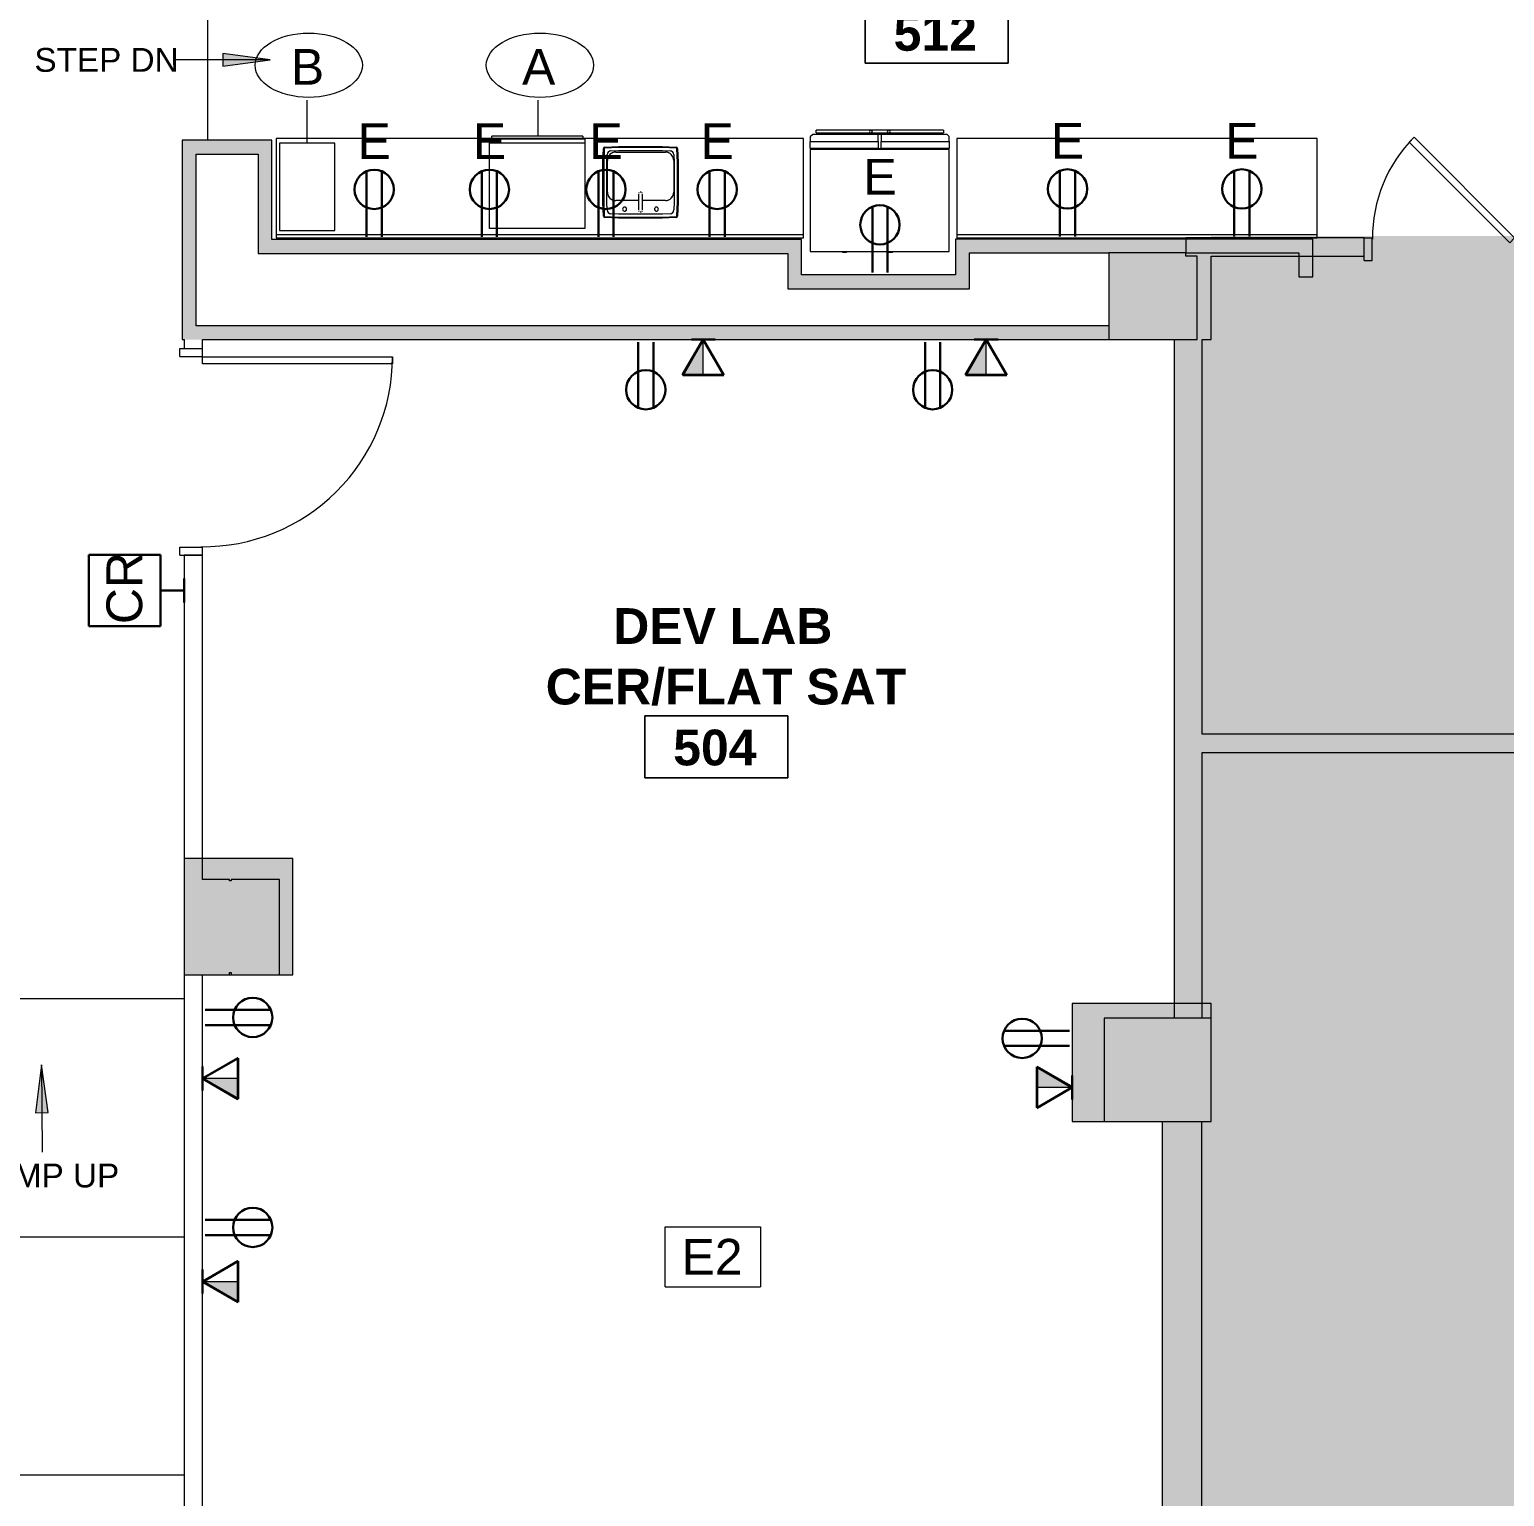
# Model space of a CAD drawing. Header units: inches. Extents: x 385 to 2249, y -1781 to -36.
# Drawn here: x 927.5 to 1299, y -1228.3 to -858.9 of the extents above; entities that cross this region are included whole.
import ezdxf

# ---------------------------------------------------------------- set-up
doc = ezdxf.new("R2010")
doc.units = ezdxf.units.IN
doc.header["$MEASUREMENT"] = 0
for name, color, linetype, lineweight in [('A-ANNO-KEYN', 231, 'Continuous', 9), ('A-ANNO-NOTE', 131, 'Continuous', 30), ('A-AREA-IDEN', 2, 'Continuous', 9), ('A-COLS', 52, 'Continuous', 13), ('A-DETL', 90, 'Continuous', 9), ('A-DETL-GENF', 92, 'Continuous', 9), ('A-DOOR', 31, 'Continuous', 13), ('A-DOOR-FRAM', 31, 'Continuous', 20), ('A-WALL', 113, 'Continuous', 13), ('A-WALL-PATT', 111, 'Continuous', 13), ('G-ANNO-TEXT', 231, 'Continuous', 9), ('I-WALL', 2, 'Continuous', 13), ('P-SANR-FIXT', 6, 'Continuous', 13), ('Q-CASE', 31, 'Continuous', 13), ('Q-SPCQ', 91, 'Continuous', 13), ('Q-SPCQ-IDEN', 132, 'Continuous', 9)]:
    doc.layers.add(name, color=color, linetype=linetype, lineweight=lineweight)
doc.styles.add('Arial', font='arial.ttf', dxfattribs={"height": 9})
doc.styles.add('Swis721 Lt BT', font='swissl.ttf', dxfattribs={"height": 9})
doc.styles.add('Swis721 Lt BT_1', font='swissl.ttf', dxfattribs={"height": 6})
doc.styles.add('Swis721 Lt BT_B', font='', dxfattribs={"height": 9})
doc.styles.get('Swis721 Lt BT_B').set_extended_font_data('Swis721 Lt BT', bold=True)

# ---------------------------------------------------------------- blocks, each defined once
blk = doc.blocks.new('Single Flush - OTJ_SOLIDFLUSH_ALUM-5071232-Level 5 POWER _ SIGNAL')
at = {"layer": 'A-DOOR', "color": 8, "lineweight": 20}
for p, q in [((-7.42, 27.64), (-8.65, 26.4)), ((-8.65, 26.4), (16.67, 1.08)), ((17.91, 2.31), (-7.42, 27.64)), ((16.67, 1.08), (17.91, 2.31))]:
    blk.add_line(p, q, dxfattribs=at)
at = {"layer": 'A-DOOR', "lineweight": 9}
blk.add_arc((17.91, 2.31), 35.81, 135, 180.5, dxfattribs=at)
at = {"layer": 'A-DOOR-FRAM', "color": 8}
for p, q in [((-20, -3.44), (-20, 2.31)), ((-20, 2.31), (-18, 2.31)), ((-18, -3.44), (-18, 2.31)), ((18, -3.44), (18, 2.31)), ((18, 2.31), (20, 2.31)), ((20, -3.44), (20, 2.31)), ((-20, -3.44), (-18, -3.44)), ((18, -3.44), (20, -3.44))]:
    blk.add_line(p, q, dxfattribs=at)
blk = doc.blocks.new('C-Counter Top - ADJ HEIGHT-5108638-Level 5 POWER _ SIGNAL')
at = {"layer": 'Q-CASE', "lineweight": 9}
for p, q in [((85.55, 25), (-47.26, 25)), ((-47.26, 25), (-47.26, 0.75)), ((85.55, 0.75), (85.55, 25)), ((85.55, 0.75), (-47.26, 0.75)), ((-47.26, 0.75), (-47.26, 0)), ((-47.26, 0), (85.55, 0)), ((85.55, 0), (85.55, 0.75))]:
    blk.add_line(p, q, dxfattribs=at)
blk = doc.blocks.new('C-Counter Top - ADJ HEIGHT-5108700-Level 5 POWER _ SIGNAL')
at = {"layer": 'Q-CASE', "lineweight": 9}
for p, q in [((43.46, 25), (-47.26, 25)), ((-47.26, 25), (-47.26, 0.75)), ((43.46, 0.75), (43.46, 25)), ((43.46, 0.75), (-47.26, 0.75)), ((-47.26, 0.75), (-47.26, 0)), ((-47.26, 0), (43.46, 0)), ((43.46, 0), (43.46, 0.75))]:
    blk.add_line(p, q, dxfattribs=at)
blk = doc.blocks.new('P-Sink-Rectangular - PSR1918-3060176-Level 5 POWER _ SIGNAL')
at = {"layer": 'P-SANR-FIXT', "lineweight": 9}
for p, q in [((-9.5, 4.97), (-9.34, 8.49)), ((-9.13, 8.48), (-9.28, 4.96)), ((-8.99, 8.84), (-5.52, 9)), ((-5.51, 8.78), (-8.98, 8.63)), ((-7.47, 7.92), (-5.51, 8)), ((-5.52, 9), (5.52, 9)), ((-5.52, 9), (-5.51, 8.78)), ((5.51, 8.78), (-5.51, 8.78)), ((-5.51, 8), (5.51, 8)), ((5.52, 9), (5.51, 8.78)), ((8.98, 8.63), (5.51, 8.78)), ((5.51, 8), (7.47, 7.92)), ((5.52, 9), (8.99, 8.84)), ((9.28, 4.96), (9.13, 8.48)), ((9.34, 8.49), (9.5, 4.97)), ((-9.5, 4.97), (-9.28, 4.96)), ((-9.5, -4.97), (-9.5, 4.97)), ((-9.28, 4.96), (-9.28, -4.96)), ((-8.5, 5.01), (-8.42, 6.97)), ((-8.5, -5.01), (-8.5, 5.01)), ((-6.25, 4.6), (-0.49, 4.6)), ((-6.25, 4.6), (-0.49, 4.6)), ((0.48, 4.6), (6.25, 4.6)), ((0.48, 4.6), (6.25, 4.6)), ((8.42, 6.97), (8.5, 5.01)), ((8.5, 5.01), (8.5, -5.01)), ((9.5, 4.97), (9.28, 4.96)), ((9.28, -4.96), (9.28, 4.96)), ((9.5, 4.97), (9.5, -4.97)), ((-8.35, -5.5), (-8.35, 2.5)), ((-8.35, -5.5), (-8.35, 2.5)), ((8.35, 2.5), (8.35, -5.5)), ((8.35, 2.5), (8.35, -5.5)), ((-9.5, -4.97), (-9.28, -4.96)), ((-9.34, -8.49), (-9.5, -4.97)), ((-9.28, -4.96), (-9.13, -8.48)), ((-8.42, -6.97), (-8.5, -5.01)), ((8.5, -5.01), (8.42, -6.97)), ((9.13, -8.48), (9.28, -4.96)), ((9.5, -4.97), (9.28, -4.96)), ((9.5, -4.97), (9.34, -8.49)), ((-5.52, -9), (-8.99, -8.84)), ((-8.98, -8.63), (-5.51, -8.78)), ((-5.51, -8), (-7.47, -7.92)), ((6.25, -7.6), (-6.25, -7.6)), ((6.25, -7.6), (-6.25, -7.6)), ((-5.52, -9), (-5.51, -8.78)), ((5.52, -9), (-5.52, -9)), ((5.51, -8), (-5.51, -8)), ((-5.51, -8.78), (5.51, -8.78)), ((7.47, -7.92), (5.51, -8)), ((5.51, -8.78), (8.98, -8.63)), ((5.52, -9), (5.51, -8.78)), ((8.99, -8.84), (5.52, -9))]:
    blk.add_line(p, q, dxfattribs=at)
at = {"layer": 'P-SANR-FIXT', "lineweight": 9, "flags": 128}
for points in [[(-0.5, 6.97), (-0.5, 6.97), (-0.5, 6.96), (-0.5, 6.95), (-0.5, 6.94), (-0.5, 6.93), (-0.5, 6.91), (-0.5, 6.89), (-0.5, 6.87), (-0.5, 6.84), (-0.5, 6.81), (-0.5, 6.78), (-0.5, 6.74), (-0.5, 6.7), (-0.5, 6.66), (-0.5, 6.62), (-0.5, 6.57), (-0.5, 6.52), (-0.5, 6.47), (-0.5, 6.42), (-0.5, 6.36), (-0.5, 6.3), (-0.5, 6.24), (-0.5, 6.18), (-0.5, 6.11), (-0.5, 6.05), (-0.5, 5.98), (-0.5, 5.91), (-0.5, 5.84), (-0.5, 5.77), (-0.5, 5.69), (-0.5, 5.62), (-0.5, 5.54), (-0.5, 5.46), (-0.5, 5.39), (-0.5, 5.31), (-0.5, 5.23), (-0.5, 5.15), (-0.5, 5.07), (-0.5, 4.99), (-0.5, 4.91), (-0.5, 4.83), (-0.5, 4.75), (-0.5, 4.67), (-0.5, 4.59), (-0.5, 4.51), (-0.5, 4.44), (-0.5, 4.36), (-0.5, 4.28), (-0.5, 4.21), (-0.5, 4.13), (-0.5, 4.06), (-0.5, 3.99), (-0.5, 3.92), (-0.5, 3.86), (-0.5, 3.79), (-0.5, 3.73), (-0.5, 3.66), (-0.5, 3.61), (-0.5, 3.55), (-0.5, 3.49), (-0.5, 3.44), (-0.5, 3.39), (-0.5, 3.34), (-0.5, 3.3), (-0.5, 3.25), (-0.5, 3.21), (-0.5, 3.18), (-0.5, 3.14), (-0.5, 3.11), (-0.5, 3.08), (-0.5, 3.06), (-0.5, 3.04), (-0.5, 3.02), (-0.5, 3), (-0.5, 2.99), (-0.5, 2.98), (-0.5, 2.97), (-0.5, 2.97), (-0.5, 2.97)], [(0.5, 2.97), (0.5, 2.97), (0.5, 2.97), (0.5, 2.98), (0.5, 2.99), (0.5, 3.01), (0.5, 3.02), (0.5, 3.05), (0.5, 3.07), (0.5, 3.1), (0.5, 3.13), (0.5, 3.16), (0.5, 3.19), (0.5, 3.23), (0.5, 3.27), (0.5, 3.32), (0.5, 3.36), (0.5, 3.41), (0.5, 3.46), (0.5, 3.52), (0.5, 3.57), (0.5, 3.63), (0.5, 3.69), (0.5, 3.76), (0.5, 3.82), (0.5, 3.89), (0.5, 3.95), (0.5, 4.02), (0.5, 4.1), (0.5, 4.17), (0.5, 4.24), (0.5, 4.32), (0.5, 4.39), (0.5, 4.47), (0.5, 4.55), (0.5, 4.63), (0.5, 4.71), (0.5, 4.79), (0.5, 4.87), (0.5, 4.95), (0.5, 5.03), (0.5, 5.11), (0.5, 5.19), (0.5, 5.26), (0.5, 5.34), (0.5, 5.42), (0.5, 5.5), (0.5, 5.58), (0.5, 5.65), (0.5, 5.73), (0.5, 5.8), (0.5, 5.87), (0.5, 5.94), (0.5, 6.01), (0.5, 6.08), (0.5, 6.14), (0.5, 6.21), (0.5, 6.27), (0.5, 6.33), (0.5, 6.39), (0.5, 6.44), (0.5, 6.49), (0.5, 6.55), (0.5, 6.59), (0.5, 6.64), (0.5, 6.68), (0.5, 6.72), (0.5, 6.76), (0.5, 6.79), (0.5, 6.82), (0.5, 6.85), (0.5, 6.88), (0.5, 6.9), (0.5, 6.92), (0.5, 6.93), (0.5, 6.95), (0.5, 6.96), (0.5, 6.96), (0.5, 6.97), (0.5, 6.97)]]:
    blk.add_lwpolyline(points, dxfattribs=at)
at = {"layer": 'P-SANR-FIXT', "lineweight": 9}
for centre, radius, start, end in [((-8.97, 8.47), 0.371, 92.5667, 177.4333), ((-8.97, 8.47), 0.156, 92.5667, 177.4333), ((-7.42, 6.92), 0.995, 92.5667, 177.4333), ((0, 6.97), 0.5, 90, 105), ((0, 6.97), 0.5, 75, 90), ((7.42, 6.92), 0.995, 2.5667, 87.4333), ((8.97, 8.47), 0.156, 2.5667, 87.4333), ((8.97, 8.47), 0.371, 2.5667, 87.4333), ((-6.25, 2.5), 2.1, 90, 180), ((-6.25, 2.5), 2.1, 90, 180), ((-6.25, 2.5), 2.1, 115.0288, 154.9712), ((-6.25, 2.5), 2.1, 90, 109.9712), ((-4, 6.75), 0.5, 360, 180), ((-4, 6.75), 0.5, 180, 360), ((-4, 6.75), 0.5, 180, 270), ((-4, 6.75), 0.5, 180, 270), ((-4, 6.75), 0.5, 135, 165), ((-4, 6.75), 0.5, 135, 165), ((-4, 6.75), 0.5, 195, 240), ((-4, 6.75), 0.5, 195, 240), ((-4, 6.75), 0.5, 60, 120), ((-4, 6.75), 0.5, 60, 120), ((-4, 6.75), 0.5, 75, 105), ((-4, 6.75), 0.5, 75, 105), ((-4, 6.75), 0.5, 255, 270), ((-4, 6.75), 0.5, 255, 270), ((-4, 6.75), 0.5, 0, 45), ((-4, 6.75), 0.5, 15, 45), ((-4, 6.75), 0.5, 0, 45), ((-4, 6.75), 0.5, 15, 45), ((-4, 6.75), 0.5, 315, 360), ((-4, 6.75), 0.5, 315, 360), ((-4, 6.75), 0.5, 315, 345), ((-4, 6.75), 0.5, 315, 345), ((0, 6.97), 0.5, 135, 150), ((0, 6.97), 0.5, 30, 45), ((4, 6.75), 0.5, 360, 180), ((4, 6.75), 0.5, 135, 180), ((4, 6.75), 0.5, 135, 180), ((4, 6.75), 0.5, 165, 180), ((4, 6.75), 0.5, 165, 180), ((4, 6.75), 0.5, 180, 360), ((4, 6.75), 0.5, 180, 225), ((4, 6.75), 0.5, 180, 195), ((4, 6.75), 0.5, 180, 225), ((4, 6.75), 0.5, 180, 195), ((4, 6.75), 0.5, 135, 150), ((4, 6.75), 0.5, 135, 150), ((4, 6.75), 0.5, 210, 225), ((4, 6.75), 0.5, 210, 225), ((4, 6.75), 0.5, 0, 120), ((4, 6.75), 0.5, 0, 120), ((4, 6.75), 0.5, 240, 300), ((4, 6.75), 0.5, 240, 300), ((4, 6.75), 0.5, 75, 105), ((4, 6.75), 0.5, 75, 105), ((4, 6.75), 0.5, 255, 270), ((4, 6.75), 0.5, 255, 270), ((4, 6.75), 0.5, 30, 60), ((4, 6.75), 0.5, 30, 60), ((4, 6.75), 0.5, 315, 345), ((4, 6.75), 0.5, 315, 345), ((4, 6.75), 0.5, 315, 330), ((4, 6.75), 0.5, 315, 330), ((6.25, 2.5), 2.1, 70.0288, 90), ((6.25, 2.5), 2.1, 0, 90), ((6.25, 2.5), 2.1, 0, 90), ((6.25, 2.5), 2.1, 25.0288, 64.9712), ((-6.25, 2.5), 2.1, 160.0288, 180), ((0, 2.97), 0.5, 210, 225), ((0, 2.97), 0.5, 255, 270), ((0, 2.97), 0.5, 270, 285), ((0, 2.97), 0.5, 315, 330), ((6.25, 2.5), 2.1, 0, 19.9712), ((-7.42, -6.92), 0.995, 182.5667, 267.4333), ((-6.25, -5.5), 2.1, 180, 199.9712), ((-6.25, -5.5), 2.1, 180, 270), ((-6.25, -5.5), 2.1, 180, 270), ((-6.25, -5.5), 2.1, 205.0288, 244.9712), ((6.25, -5.5), 2.1, 270, 360), ((6.25, -5.5), 2.1, 270, 360), ((6.25, -5.5), 2.1, 295.0288, 334.9712), ((7.42, -6.92), 0.995, 272.5667, 357.4333), ((6.25, -5.5), 2.1, 340.0288, 360), ((-8.97, -8.47), 0.371, 182.5667, 267.4333), ((-8.97, -8.47), 0.156, 182.5667, 267.4333), ((-6.25, -5.5), 2.1, 250.0288, 270), ((6.25, -5.5), 2.1, 270, 289.9712), ((8.97, -8.47), 0.156, 272.5667, 357.4333), ((8.97, -8.47), 0.371, 272.5667, 357.4333)]:
    blk.add_arc(centre, radius, start, end, dxfattribs=at)
blk = doc.blocks.new('A-Refrigerator - A-Refrigerator-4739113-Level 5 POWER _ SIGNAL')
at = {"layer": 'Q-SPCQ', "lineweight": 9}
for p, q in [((17.5, 13.75), (-17.5, 13.75)), ((-17.5, 13.75), (-17.5, -12)), ((-3.18, 14), (-3.18, 13.75)), ((-3.16, 14), (-3.18, 14)), ((-3.18, 14), (-2.18, 14)), ((-2.18, 14), (-2.2, 14)), ((-2.18, 13.75), (-2.18, 14)), ((8.38, 14), (8.38, 13.75)), ((8.4, 14), (8.38, 14)), ((8.38, 14), (9.38, 14)), ((9.38, 14), (9.36, 14)), ((9.38, 13.75), (9.38, 14)), ((17.5, -12), (17.5, 13.75)), ((-17.5, -12), (17.5, -12)), ((-0.36, -12.19), (-17.5, -12.19)), ((-17.5, -12.19), (-17.5, -12.25)), ((-17.5, -12.25), (-0.36, -12.25)), ((-17.5, -14), (-17.5, -12.25)), ((-0.36, -14), (-17.5, -14)), ((-17.5, -14), (-17.5, -15.21)), ((-0.36, -12.25), (-0.36, -12.19)), ((17.5, -12.19), (-0.36, -12.19)), ((-0.36, -12.25), (-0.36, -14)), ((-0.36, -15.75), (-0.36, -14)), ((0.39, -12.25), (17.5, -12.25)), ((0.39, -14), (0.39, -12.25)), ((17.5, -14), (0.39, -14)), ((0.39, -14), (0.39, -15.75)), ((17.5, -12.25), (17.5, -12.19)), ((17.5, -12.25), (17.5, -14)), ((17.5, -15.14), (17.5, -14)), ((-17.5, -15.21), (-16.96, -15.75)), ((-16.96, -15.75), (-0.36, -15.75)), ((-2.41, -16.13), (-16, -16.13)), ((-16, -16.88), (-16, -16.13)), ((-16, -16.88), (16, -16.88)), ((-14.19, -15.75), (-14.19, -16.13)), ((-14.19, -15.75), (-14.19, -16.18)), ((-13.81, -16.13), (-13.81, -15.75)), ((-13.81, -16.18), (-13.81, -15.75)), ((-2.42, -15.75), (-2.42, -16.18)), ((-2.42, -15.75), (-2.42, -16.18)), ((2.05, -16.13), (-2.05, -16.13)), ((-2.04, -16.2), (-2.04, -15.75)), ((-2.04, -16.2), (-2.04, -15.75)), ((-0.36, -15.75), (0.39, -15.75)), ((0.39, -15.75), (16.89, -15.75)), ((2.04, -15.75), (2.04, -16.2)), ((2.04, -15.75), (2.04, -16.2)), ((16, -16.13), (2.41, -16.13)), ((2.42, -16.18), (2.42, -15.75)), ((2.42, -16.18), (2.42, -15.75)), ((13.81, -15.75), (13.81, -16.13)), ((13.81, -15.75), (13.81, -16.18)), ((14.19, -16.13), (14.19, -15.75)), ((14.19, -16.18), (14.19, -15.75)), ((16, -16.13), (16, -16.88)), ((16.89, -15.75), (17.5, -15.14))]:
    blk.add_line(p, q, dxfattribs=at)
for centre, start, end in [((-2.25, -16.5), 90, 270), ((-2.25, -16.5), 270, 90), ((2.25, -16.5), 90, 270), ((2.25, -16.5), 270, 90)]:
    blk.add_arc(centre, 0.375, start, end, dxfattribs=at)
blk = doc.blocks.new('Single Flush - OTJ_SOLIDFLUSH_ALUM 3-5892480-Level 5 POWER _ SIGNAL')
at = {"layer": 'A-DOOR', "lineweight": 20}
for p, q in [((22.15625, -2.3125), (23.90625, -2.3125)), ((22.15625, -50.125), (22.15625, -2.3125)), ((23.90625, -2.3125), (23.90625, -50.125)), ((23.90625, -50.125), (22.15625, -50.125))]:
    blk.add_line(p, q, dxfattribs=at)
at = {"layer": 'A-DOOR', "lineweight": 9}
blk.add_arc((23.90625, -2.3125), 47.8125, 179.5, 270, dxfattribs=at)
at = {"layer": 'A-DOOR-FRAM'}
for p, q in [((-26, 3.4375), (-26, -2.3125)), ((-26, 3.4375), (-24, 3.4375)), ((-24, 3.4375), (-24, -2.3125)), ((24.000004, 3.4375), (24.000004, -2.3125)), ((24.000004, 3.4375), (26.000004, 3.4375)), ((26.000004, 3.4375), (26.000004, -2.3125)), ((-26, -2.3125), (-24, -2.3125)), ((24.000004, -2.3125), (26.000004, -2.3125))]:
    blk.add_line(p, q, dxfattribs=at)
blk = doc.blocks.new('column - column-5689723-Level 5 POWER _ SIGNAL')
at = {"layer": 'A-WALL', "lineweight": 9}
blk.add_hatch(color=7, dxfattribs=at).paths.add_polyline_path([(993.83, -1096.9), (993.83, -1067.65), (966.47, -1067.65), (966.47, -1096.9), (986.16, -1096.9)], flags=0)
at = {"layer": 'A-WALL', "color": 8, "lineweight": 20}
for p, q in [((993.83, -1067.65), (966.47, -1067.65)), ((966.47, -1067.65), (966.47, -1096.9)), ((993.83, -1096.9), (993.83, -1067.65)), ((966.47, -1096.9), (993.83, -1096.9))]:
    blk.add_line(p, q, dxfattribs=at)
blk = doc.blocks.new('column 2 - column 2-5690221-Level 5 POWER _ SIGNAL')
at = {"layer": 'A-COLS', "lineweight": 9}
blk.add_hatch(color=7, dxfattribs=at).paths.add_polyline_path([(1190.11, -1133.84), (1225.11, -1133.84), (1225.11, -1104.09), (1216.18, -1104.09), (1215.81, -1107.84), (1215.81, -1104.09), (1190.11, -1104.09), (1190.11, -1112.2)], flags=0)
at = {"layer": 'A-COLS', "color": 8, "lineweight": 20}
for p, q in [((1225.11, -1104.09), (1190.11, -1104.09)), ((1190.11, -1104.09), (1190.11, -1133.84)), ((1225.11, -1133.84), (1225.11, -1104.09)), ((1190.11, -1133.84), (1225.11, -1133.84))]:
    blk.add_line(p, q, dxfattribs=at)
blk = doc.blocks.new('A-Dishwasher - A-Dishwasher-4719265-Level 5 POWER _ SIGNAL')
at = {"layer": 'Q-SPCQ', "lineweight": 9}
for p, q in [((-12, -10.25), (-12, 11.25)), ((-12, 11.25), (12, 11.25)), ((12, 11.25), (12, -10.25)), ((-12, -11.25), (-12, -10.25)), ((-12, -10.25), (12, -10.25)), ((-12, -10.25), (12, -10.25)), ((12, -10.25), (12, -11.25)), ((-12, -11.25), (12, -11.25)), ((11.43, -11.5), (-11.43, -11.5)), ((-11.43, -12), (-11.43, -11.5)), ((-11.43, -12), (11.43, -12)), ((-9.56, -11.46), (-9.56, -11.53)), ((-9.31, -11.53), (-9.31, -11.46)), ((9.31, -11.46), (9.31, -11.54)), ((9.56, -11.54), (9.56, -11.46)), ((11.43, -11.5), (11.43, -12))]:
    blk.add_line(p, q, dxfattribs=at)
blk = doc.blocks.new('ICEMAKER1 - ICEMAKER-5905803-Level 5 POWER _ SIGNAL')
at = {"layer": 'Q-SPCQ', "lineweight": 9}
for p, q in [((1003.92, -880.02), (989.92, -880.02)), ((989.92, -880.02), (989.92, -902.02)), ((1003.92, -902.02), (1003.92, -880.02)), ((989.92, -902.02), (1003.92, -902.02))]:
    blk.add_line(p, q, dxfattribs=at)
blk = doc.blocks.new('Room Tag - Room Name and Number-3379422-Level 5 POWER _ SIGNAL')
at = {"layer": 'A-AREA-IDEN'}
for p, q in [((-0.1881, -0.1636), (-0.1881, -0.0018)), ((-0.1881, -0.0018), (0.1869, -0.0018)), ((0.1869, -0.0018), (-0.1881, -0.0018)), ((-0.1881, -0.0018), (-0.1881, -0.1636)), ((0.1869, -0.0018), (0.1869, -0.1636)), ((0.1869, -0.1636), (0.1869, -0.0018)), ((0.1869, -0.1636), (-0.1881, -0.1636)), ((-0.1881, -0.1636), (0.1869, -0.1636))]:
    blk.add_line(p, q, dxfattribs=at)
blk = doc.blocks.new('Appliance_Specialty Equipment Tag - Standard-3515593-Level 5 POWER _ SIGNAL')
at = {"layer": 'Q-SPCQ-IDEN'}
blk.add_ellipse((-0.0499, 0.0037), major_axis=(-0.1406, 0), ratio=0.600473, dxfattribs=at)
blk = doc.blocks.new('Keynote Tag - Keynote Number - Boxed-135510-Level 5 POWER _ SIGNAL')
at = {"layer": 'A-ANNO-KEYN'}
for p, q in [((-0.125, -0.0792), (-0.125, 0.0781)), ((-0.125, 0.0781), (0.125, 0.0781)), ((0.125, 0.0781), (0.125, -0.0792)), ((-0.125, -0.0792), (0.125, -0.0792))]:
    blk.add_line(p, q, dxfattribs=at)

msp = doc.modelspace()

# ---------------------------------------------------------------- hatches: boundary and pattern name
at = {"layer": 'A-ANNO-NOTE', "lineweight": 9}
for points in [[(1091.99, -945.82), (1097.15, -945.82), (1097.15, -936.89), (1092.5, -944.94)], [(1166.56, -945.82), (1168.4, -945.82), (1168.4, -936.89), (1163.24, -945.82)], [(1190.17, -1125.22), (1181.24, -1120.06), (1181.24, -1125.22)], [(979.96, -1128.2), (979.96, -1123.05), (971.03, -1123.05)], [(979.96, -1179.34), (979.96, -1174.18), (971.03, -1174.18)]]:
    msp.add_hatch(color=256, dxfattribs=at).paths.add_polyline_path(points, flags=0)
at = {"layer": 'A-DETL-GENF'}
h = msp.add_hatch(color=9, dxfattribs=at)
h.paths.add_polyline_path([(1524.47, -1513.89), (1524.47, -1510.95), (1525.47, -1510.95), (1525.47, -1478.89), (1465.05, -1478.89), (1465.05, -1510.95), (1484.47, -1510.95), (1484.47, -1513.89)], flags=0)
h.paths.add_polyline_path([(1529.47, -1510.95), (1611.51, -1510.95), (1611.51, -1507.95), (1615.11, -1507.95), (1615.11, -1467.95), (1611.51, -1467.95), (1611.51, -1382.93), (1529.47, -1382.93), (1529.47, -1494.95)], flags=0)
h.paths.add_polyline_path([(1439.45, -1510.89), (1439.45, -1488.89), (1460.95, -1488.89), (1460.95, -1478.89), (1436.11, -1478.89), (1436.11, -1510.89), (1438.5, -1510.89)], flags=0)
h.paths.add_polyline_path([(1312.3, -1510.89), (1335.43, -1510.89), (1335.43, -1478.64), (1222.77, -1478.64), (1222.77, -1510.89), (1309.8, -1510.89)], flags=0)
h.paths.add_polyline_path([(1338.93, -1510.89), (1344.5, -1510.89), (1344.5, -1478.64), (1338.93, -1478.64), (1338.93, -1504.53)], flags=0)
h.paths.add_polyline_path([(1335.43, -1475.14), (1338, -1475.14), (1338, -1469.89), (1341.5, -1469.89), (1341.5, -1429.89), (1338, -1429.89), (1338, -1409.93), (1301.75, -1409.93), (1301.75, -1405.93), (1303.74, -1405.93), (1303.74, -1402.93), (1304.74, -1402.93), (1304.74, -1405.93), (1365.36, -1405.93), (1365.36, -1372.93), (1304.74, -1372.93), (1304.74, -1378.93), (1303.74, -1378.93), (1303.74, -1368.43), (1304.74, -1368.43), (1304.74, -1371.93), (1365.36, -1371.93), (1365.36, -1339.93), (1304.74, -1339.93), (1304.74, -1344.43), (1303.74, -1344.43), (1303.74, -1335.31), (1304.74, -1335.31), (1304.74, -1338.93), (1365.36, -1338.93), (1365.36, -1306.93), (1304.74, -1306.93), (1304.74, -1311.31), (1303.74, -1311.31), (1303.74, -1281.43), (1304.74, -1281.43), (1304.74, -1305.93), (1365.36, -1305.93), (1365.36, -1245.68), (1304.74, -1245.68), (1304.74, -1249.43), (1303.74, -1249.43), (1303.74, -1245.68), (1223.12, -1245.68), (1223.12, -1242.18), (1461.2, -1242.18), (1461.2, -1223.52), (1439.45, -1223.52), (1439.45, -1199.52), (1461.2, -1199.52), (1461.2, -1185.39), (1611.76, -1185.39), (1611.76, -1114.27), (1615.11, -1114.27), (1615.11, -1039.27), (1611.76, -1039.27), (1611.76, -1018.52), (1536.95, -1018.52), (1536.95, -1027.89), (1512.86, -1027.89), (1512.86, -1018.52), (1404.95, -1018.52), (1404.95, -1027.89), (1380.86, -1027.89), (1380.86, -1018.52), (1314.36, -1018.52), (1314.36, -1040.95), (1222.81, -1040.95), (1222.81, -1104.09), (1225.11, -1104.09), (1225.11, -1133.84), (1222.77, -1133.84), (1222.77, -1372.18), (1248.5, -1372.18), (1248.5, -1410.64), (1225.15, -1410.64), (1225.15, -1426.29), (1222.77, -1426.29), (1222.77, -1475.14), (1269.3, -1475.14)], flags=0)
h.paths.add_polyline_path([(1525.47, -1474.89), (1525.47, -1410.89), (1499.47, -1410.89), (1499.47, -1371.93), (1525.12, -1371.93), (1525.12, -1375.93), (1503.47, -1375.93), (1503.47, -1406.89), (1525.47, -1406.89), (1525.47, -1330.89), (1525.36, -1330.89), (1525.36, -1245.68), (1444.49, -1245.68), (1444.49, -1248.43), (1443.49, -1248.43), (1443.49, -1245.68), (1383.11, -1245.68), (1383.11, -1305.93), (1443.49, -1305.93), (1443.49, -1280.43), (1444.49, -1280.43), (1444.49, -1311.43), (1443.49, -1311.43), (1443.45, -1306.93), (1383.11, -1306.93), (1383.11, -1338.93), (1443.49, -1338.93), (1443.49, -1335.43), (1444.49, -1335.43), (1444.49, -1338.93), (1446.48, -1338.93), (1446.48, -1342.93), (1413.11, -1342.93), (1413.11, -1373.93), (1431.11, -1373.93), (1431.11, -1374.93), (1413.11, -1374.93), (1413.11, -1405.93), (1464.42, -1405.93), (1464.42, -1409.93), (1442.5, -1409.93), (1442.5, -1431.89), (1438.5, -1431.89), (1438.5, -1471.89), (1442.5, -1471.89), (1442.5, -1474.89), (1516.31, -1474.89)], flags=0)
h.paths.add_polyline_path([(1438.5, -1418.2), (1438.5, -1409.93), (1427.23, -1409.93), (1427.23, -1418.2), (1437.43, -1418.2)], flags=0)
h.paths.add_polyline_path([(1353, -1418.2), (1353, -1409.93), (1341.5, -1409.93), (1341.5, -1418.2), (1346.96, -1418.2)], flags=0)
h.paths.add_polyline_path([(1245, -1407.14), (1245, -1375.68), (1222.77, -1375.68), (1222.77, -1400.29), (1225.15, -1400.29), (1225.15, -1407.14), (1226.69, -1407.14)], flags=0)
h.paths.add_polyline_path([(1399.58, -1405.93), (1409.11, -1405.93), (1409.11, -1342.93), (1379.11, -1342.93), (1379.11, -1245.68), (1368.86, -1245.68), (1368.86, -1405.93), (1392.06, -1405.93)], flags=0)
h.paths.add_polyline_path([(1529.47, -1378.93), (1611.51, -1378.93), (1611.51, -1334.89), (1529.47, -1334.89), (1529.47, -1335.2)], flags=0)
h.paths.add_polyline_path([(1587.5, -1330.89), (1611.51, -1330.89), (1611.51, -1328.89), (1615.11, -1328.89), (1615.11, -1288.89), (1611.51, -1288.89), (1611.51, -1188.89), (1464.7, -1188.89), (1464.7, -1242.18), (1532.36, -1242.18), (1532.36, -1330.89)], flags=0)
h.paths.add_polyline_path([(1226.69, -1036.33), (1310.86, -1036.33), (1310.86, -915.95), (1303.61, -915.95), (1303.61, -911.33), (1409.69, -911.33), (1409.69, -910.89), (1225.06, -910.89), (1225.06, -911.33), (1263.61, -911.33), (1263.61, -915.95), (1225.06, -915.95), (1225.06, -936.89), (1222.81, -936.89), (1222.81, -1036.33), (1225.11, -1036.33)], flags=0)
h.paths.add_polyline_path([(1516.36, -1024.39), (1533.45, -1024.39), (1533.45, -1018.52), (1516.36, -1018.52)], flags=0)
h.paths.add_polyline_path([(1399.36, -1024.39), (1401.45, -1024.39), (1401.45, -1018.52), (1384.36, -1018.52), (1384.36, -1024.39), (1397.78, -1024.39)], flags=0)
h.paths.add_polyline_path([(1587.5, -1015.02), (1611.76, -1015.02), (1611.76, -1009.77), (1615.11, -1009.77), (1615.11, -969.77), (1611.76, -969.77), (1611.76, -915.95), (1611.61, -915.95), (1611.61, -936.89), (1590.01, -936.89), (1590.01, -921.89), (1406.2, -921.89), (1406.2, -1015.02), (1579.07, -1015.02)], flags=0)
h.paths.add_polyline_path([(1346.96, -1015.02), (1372.86, -1015.02), (1372.86, -915.95), (1314.36, -915.95), (1314.36, -1015.02), (1341.5, -1015.02)], flags=0)
h.paths.add_polyline_path([(1380.86, -1015.02), (1402.7, -1015.02), (1402.7, -925.39), (1376.36, -925.39), (1376.36, -1015.02)], flags=0)
h.paths.add_polyline_path([(1402.7, -921.89), (1402.7, -915.95), (1376.36, -915.95), (1376.36, -921.89)], flags=0)
h.paths.add_polyline_path([(1413.19, -911.33), (1603.7, -911.33), (1603.7, -910.89), (1413.19, -910.89), (1413.19, -911.04)], flags=0)
h.paths.add_polyline_path([(1611.61, -911.33), (1611.76, -911.33), (1611.76, -910.89), (1607.2, -910.89), (1607.2, -911.33), (1608.55, -911.33)], flags=0)
at = {"layer": 'A-WALL'}
msp.add_hatch(color=250, dxfattribs=at).paths.add_polyline_path([(1215.81, -936.89), (1221.56, -936.89), (1221.56, -915.95), (1218.75, -915.95), (1218.75, -915.15), (1199.31, -915.15), (1199.31, -936.89)], flags=0)
at = {"layer": 'A-WALL-PATT', "lineweight": 9}
for points in [[(965.95, -933.46), (969.45, -933.46), (969.45, -886.75), (965.95, -886.75), (965.95, -889.19)], [(971.1, -890.25), (988.56, -890.25), (988.56, -886.75), (969.45, -886.75), (969.45, -890.25)], [(985.06, -915.25), (988.56, -915.25), (988.56, -890.25), (985.06, -890.25)], [(1068.84, -915.25), (1118.44, -915.25), (1118.44, -911.75), (988.56, -911.75), (988.56, -915.25), (1061.33, -915.25)], [(1121.94, -924.18), (1121.94, -911.75), (1118.44, -911.75), (1118.44, -924.18)], [(1160.69, -920.68), (1164.19, -920.68), (1164.19, -911.65), (1160.69, -911.65)], [(1226.69, -915.15), (1247.19, -915.15), (1247.19, -911.65), (1164.19, -911.65), (1164.19, -915.15), (1222.81, -915.15)], [(1221.56, -936.89), (1225.06, -936.89), (1225.06, -915.95), (1221.56, -915.95), (1221.56, -933.46)], [(1164.19, -924.18), (1164.19, -920.68), (1121.94, -920.68), (1121.94, -924.18), (1161.07, -924.18)], [(1124.14, -936.96), (1199.31, -936.96), (1199.31, -933.46), (965.95, -933.46), (965.95, -936.96), (1122.39, -936.96)], [(1215.81, -1107.84), (1216.2, -1104.09), (1222.81, -1104.09), (1222.81, -936.89), (1215.81, -936.89), (1215.81, -1000.69)], [(1314.36, -1040.95), (1314.36, -1036.33), (1222.81, -1036.33), (1222.81, -1040.95), (1226.69, -1040.95)], [(1222.77, -1514.89), (1222.77, -1133.84), (1212.77, -1133.84), (1212.77, -1514.89)]]:
    msp.add_hatch(color=7, dxfattribs=at).paths.add_polyline_path(points, flags=0)
h = msp.add_hatch(color=7, dxfattribs=at)
h.paths.add_polyline_path([(1615.26, -915.95), (1615.26, -911.33), (1303.61, -911.33), (1303.61, -915.95), (1611.76, -915.95)], flags=0)
h.paths.add_polyline_path([(1225.06, -915.95), (1263.61, -915.95), (1263.61, -911.33), (1218.75, -911.33), (1218.75, -911.65), (1247.19, -911.65), (1247.19, -915.15), (1218.75, -915.15), (1218.75, -915.95), (1222.81, -915.95)], flags=0)
at = {"layer": 'G-ANNO-TEXT'}
for points in [[(988.15, -866.52), (976.15, -864.94), (976.15, -868.1)], [(930.53, -1119.61), (929.02, -1131.62), (932.18, -1131.6)]]:
    msp.add_hatch(color=7, dxfattribs=at).paths.add_polyline_path(points, flags=0)

# ---------------------------------------------------------------- linework, layer by layer
at = {"layer": 'A-ANNO-NOTE'}
for p, q in [((1012.39, -911.09), (1012.39, -894.57)), ((1012.39, -911.09), (1012.39, -894.57)), ((1016.22, -911.09), (1016.22, -894.57)), ((1041.39, -911.09), (1041.39, -894.57)), ((1041.39, -911.09), (1041.39, -894.57)), ((1045.22, -911.09), (1045.22, -894.57)), ((1070.76, -911.09), (1070.76, -894.57)), ((1070.76, -911.09), (1070.76, -894.57)), ((1074.6, -911.09), (1074.6, -894.57)), ((1098.76, -911.09), (1098.76, -894.57)), ((1098.76, -911.09), (1098.76, -894.57)), ((1102.6, -911.09), (1102.6, -894.57)), ((1187.01, -911), (1187.01, -894.47)), ((1187.01, -911), (1187.01, -894.47)), ((1190.85, -911), (1190.85, -894.47)), ((1230.89, -911), (1230.89, -894.47)), ((1230.89, -911), (1230.89, -894.47)), ((1234.72, -911), (1234.72, -894.47)), ((1139.76, -920.03), (1139.76, -903.5)), ((1139.76, -920.03), (1139.76, -903.5)), ((1143.6, -920.03), (1143.6, -903.5)), ((1080.78, -937.61), (1080.78, -954.14)), ((1084.61, -937.61), (1084.61, -954.14)), ((1084.61, -937.61), (1084.61, -954.14)), ((1097.15, -936.89), (1091.99, -945.82)), ((1097.19, -936.96), (1092.03, -945.89)), ((1094.19, -936.96), (1100.19, -936.96)), ((1097.15, -936.89), (1102.31, -945.82)), ((1097.19, -936.96), (1102.35, -945.89)), ((1153.03, -937.61), (1153.03, -954.14)), ((1156.86, -937.61), (1156.86, -954.14)), ((1156.86, -937.61), (1156.86, -954.14)), ((1168.4, -936.89), (1163.24, -945.82)), ((1168.44, -936.96), (1163.28, -945.89)), ((1165.44, -936.96), (1171.44, -936.96)), ((1168.4, -936.89), (1173.56, -945.82)), ((1168.44, -936.96), (1173.6, -945.89)), ((1102.31, -945.82), (1091.99, -945.82)), ((1102.35, -945.89), (1092.03, -945.89)), ((1173.56, -945.82), (1163.24, -945.82)), ((1173.6, -945.89), (1163.28, -945.89)), ((960.47, -991.14), (942.47, -991.14)), ((942.47, -991.14), (942.47, -1009.14)), ((960.47, -1009.14), (960.47, -991.14)), ((966.47, -997.14), (966.47, -1003.14)), ((966.47, -1000.14), (960.47, -1000.14)), ((942.47, -1009.14), (960.47, -1009.14)), ((971.75, -1105.72), (988.28, -1105.72)), ((971.75, -1105.72), (988.28, -1105.72)), ((971.75, -1109.55), (988.28, -1109.55)), ((1189.45, -1110.98), (1172.93, -1110.98)), ((971.03, -1123.05), (979.96, -1117.89)), ((971.1, -1123.01), (980.03, -1117.85)), ((979.96, -1117.89), (979.96, -1128.2)), ((980.03, -1117.85), (980.03, -1128.16)), ((1189.45, -1114.81), (1172.93, -1114.81)), ((1189.45, -1114.81), (1172.93, -1114.81)), ((971.1, -1126.01), (971.1, -1120.01)), ((1190.11, -1125.26), (1181.17, -1120.1)), ((1181.17, -1130.41), (1181.17, -1120.1)), ((1190.17, -1125.22), (1181.24, -1120.06)), ((1181.24, -1130.38), (1181.24, -1120.06)), ((971.03, -1123.05), (979.96, -1128.2)), ((971.1, -1123.01), (980.03, -1128.16)), ((1190.11, -1125.26), (1181.17, -1130.41)), ((1190.17, -1125.22), (1181.24, -1130.38)), ((1190.11, -1122.26), (1190.11, -1128.26)), ((971.75, -1158.58), (988.28, -1158.58)), ((971.75, -1158.58), (988.28, -1158.58)), ((971.75, -1162.42), (988.28, -1162.42)), ((971.03, -1174.18), (979.96, -1169.02)), ((971.1, -1174.14), (980.03, -1168.98)), ((979.96, -1169.02), (979.96, -1179.34)), ((980.03, -1168.98), (980.03, -1179.3)), ((971.1, -1177.14), (971.1, -1171.14)), ((971.03, -1174.18), (979.96, -1179.34)), ((971.1, -1174.14), (980.03, -1179.3))]:
    msp.add_line(p, q, dxfattribs=at)
at = {"layer": 'A-ANNO-NOTE', "lineweight": 9}
for p, q in [((1097.15, -936.89), (1091.99, -945.82)), ((1097.15, -945.82), (1097.15, -936.89)), ((1168.4, -936.89), (1163.24, -945.82)), ((1168.4, -945.82), (1168.4, -936.89)), ((1091.99, -945.82), (1097.15, -945.82)), ((1163.24, -945.82), (1168.4, -945.82)), ((1190.17, -1125.22), (1181.24, -1120.06)), ((1181.24, -1120.06), (1181.24, -1125.22)), ((971.03, -1123.05), (979.96, -1128.2)), ((979.96, -1123.05), (971.03, -1123.05)), ((979.96, -1128.2), (979.96, -1123.05)), ((1181.24, -1125.22), (1190.17, -1125.22)), ((971.03, -1174.18), (979.96, -1179.34)), ((979.96, -1174.18), (971.03, -1174.18)), ((979.96, -1179.34), (979.96, -1174.18))]:
    msp.add_line(p, q, dxfattribs=at)
at = {"layer": 'A-ANNO-NOTE'}
for centre in [(1014.31, -899.13), (1043.31, -899.13), (1072.68, -899.13), (1100.68, -899.13), (1188.93, -899.03), (1232.8, -899.03), (1141.68, -908.07), (1082.7, -949.57), (1154.95, -949.57), (983.71, -1107.63), (1177.49, -1112.9), (983.71, -1160.5)]:
    msp.add_circle(centre, 4.95, dxfattribs=at)
at = {"layer": 'A-DETL', "lineweight": 20}
msp.add_line((972.3, -838.75), (972.3, -886.75), dxfattribs=at)
at = {"layer": 'A-DETL', "lineweight": 13}
for p, q in [((896.05, -1102.88), (966.47, -1102.88)), ((966.47, -1102.88), (966.47, -1162.88)), ((896.05, -1162.88), (966.47, -1162.88)), ((966.47, -1162.88), (966.47, -1222.88)), ((966.47, -1222.88), (896.05, -1222.88))]:
    msp.add_line(p, q, dxfattribs=at)
at = {"layer": 'A-WALL', "color": 8, "lineweight": 20}
for p, q in [((1263.61, -911.33), (1218.75, -911.33)), ((1218.75, -911.33), (1218.75, -915.15)), ((1263.61, -915.95), (1263.61, -911.33)), ((1199.31, -915.15), (1199.31, -933.46)), ((1225.06, -915.95), (1263.61, -915.95)), ((1199.31, -936.89), (1215.81, -936.89)), ((1215.81, -936.89), (1215.81, -1107.84)), ((1222.81, -1036.33), (1222.81, -936.89)), ((1310.86, -1036.33), (1222.81, -1036.33)), ((1222.81, -1040.95), (1314.36, -1040.95)), ((1222.81, -1107.84), (1222.81, -1040.95)), ((966.47, -1072.9), (966.47, -1096.9)), ((977.83, -1072.9), (971.1, -1072.9)), ((977.83, -1073.21), (977.83, -1072.9)), ((978.33, -1073.21), (977.83, -1073.21)), ((990.47, -1072.9), (978.33, -1072.9)), ((978.33, -1072.9), (978.33, -1073.21)), ((990.47, -1096.9), (990.47, -1072.9)), ((971.1, -1096.9), (977.83, -1096.9)), ((977.83, -1096.9), (977.83, -1096.33)), ((977.83, -1096.33), (978.33, -1096.33)), ((978.33, -1096.33), (978.33, -1096.9)), ((978.33, -1096.9), (990.47, -1096.9)), ((1215.81, -1107.84), (1198.11, -1107.84)), ((1198.11, -1107.84), (1198.11, -1133.84)), ((1225.11, -1107.84), (1222.81, -1107.84)), ((1225.11, -1133.84), (1225.11, -1107.84)), ((1198.11, -1133.84), (1212.77, -1133.84)), ((1212.77, -1133.84), (1212.77, -1393.33)), ((1222.77, -1133.84), (1225.11, -1133.84)), ((1222.77, -1372.18), (1222.77, -1133.84))]:
    msp.add_line(p, q, dxfattribs=at)
at = {"layer": 'A-WALL', "lineweight": 9}
for p, q in [((1218.75, -915.15), (1199.31, -915.15)), ((1218.75, -915.95), (1218.75, -915.15)), ((1221.56, -915.95), (1218.75, -915.95)), ((1221.56, -936.89), (1221.56, -915.95)), ((1199.31, -933.46), (1199.31, -936.89)), ((1215.81, -936.89), (1221.56, -936.89)), ((1222.81, -1107.84), (1215.81, -1107.84)), ((1212.77, -1133.84), (1222.77, -1133.84))]:
    msp.add_line(p, q, dxfattribs=at)
at = {"layer": 'A-WALL'}
for p, q in [((966.47, -936.96), (966.47, -939.21)), ((966.47, -939.21), (971.1, -939.21)), ((971.1, -939.21), (971.1, -936.96)), ((971.1, -991.21), (966.47, -991.21)), ((966.47, -991.21), (966.47, -1072.9)), ((971.1, -1072.9), (971.1, -991.21)), ((966.47, -1096.9), (966.47, -1233.64)), ((971.1, -1233.64), (971.1, -1096.9))]:
    msp.add_line(p, q, dxfattribs=at)
at = {"layer": 'G-ANNO-TEXT', "color": 7}
for p, q in [((988.15, -866.52), (976.15, -864.94)), ((976.15, -864.94), (976.15, -868.1)), ((964.38, -866.52), (964.11, -866.52)), ((988.15, -866.52), (964.38, -866.52)), ((976.15, -868.1), (988.15, -866.52)), ((930.53, -1119.61), (929.02, -1131.62)), ((932.18, -1131.6), (930.53, -1119.61)), ((930.53, -1119.61), (930.66, -1141.57)), ((929.02, -1131.62), (932.18, -1131.6))]:
    msp.add_line(p, q, dxfattribs=at)
at = {"layer": 'I-WALL', "color": 8, "lineweight": 20}
for p, q in [((965.95, -886.75), (965.95, -936.96)), ((988.56, -886.75), (965.95, -886.75)), ((988.56, -911.75), (988.56, -886.75)), ((969.45, -933.46), (969.45, -890.25)), ((969.45, -890.25), (985.06, -890.25)), ((985.06, -890.25), (985.06, -915.25)), ((1121.94, -911.75), (988.56, -911.75)), ((1121.94, -920.68), (1121.94, -911.75)), ((1247.19, -911.65), (1160.69, -911.65)), ((1160.69, -911.65), (1160.69, -920.68)), ((985.06, -915.25), (1118.44, -915.25)), ((1118.44, -915.25), (1118.44, -924.18)), ((1164.19, -915.15), (1199.31, -915.15)), ((1164.19, -924.18), (1164.19, -915.15)), ((1218.75, -915.15), (1247.19, -915.15)), ((1225.06, -936.89), (1225.06, -915.95)), ((1160.69, -920.68), (1121.94, -920.68)), ((1118.44, -924.18), (1164.19, -924.18)), ((1199.31, -933.46), (969.45, -933.46)), ((965.95, -936.96), (966.47, -936.96)), ((971.1, -936.96), (1199.31, -936.96)), ((1199.31, -936.96), (1199.31, -936.89)), ((1222.81, -936.89), (1225.06, -936.89))]:
    msp.add_line(p, q, dxfattribs=at)
at = {"layer": 'I-WALL'}
for p, q in [((1250.69, -911.65), (1247.19, -911.65)), ((1250.69, -921.12), (1250.69, -911.65)), ((1247.19, -915.15), (1247.19, -921.12)), ((1247.19, -921.12), (1250.69, -921.12))]:
    msp.add_line(p, q, dxfattribs=at)
at = {"layer": 'Q-SPCQ-IDEN'}
for p, q in [((997.42, -887.52), (997.42, -876.68)), ((1055.63, -885.75), (1055.63, -876.68))]:
    msp.add_line(p, q, dxfattribs=at)

# ---------------------------------------------------------------- block references
at = {"layer": 'A-ANNO-KEYN', "xscale": 95.99999999999994, "yscale": 95.99999999999994, "zscale": 95.99999999999994}
msp.add_blockref('Keynote Tag - Keynote Number - Boxed-135510-Level 5 POWER _ SIGNAL', (1099.61, -1167.85), dxfattribs=at)
at = {"layer": 'A-AREA-IDEN', "xscale": 95.99999999999994, "yscale": 95.99999999999994, "zscale": 95.99999999999994}
for p in [(1156.01, -851.62), (1100.51, -1031.56)]:
    msp.add_blockref('Room Tag - Room Name and Number-3379422-Level 5 POWER _ SIGNAL', p, dxfattribs=at)
at = {"layer": 'A-COLS', "lineweight": 9}
msp.add_blockref('column 2 - column 2-5690221-Level 5 POWER _ SIGNAL', (0, 0), dxfattribs=at)
at = {"layer": 'A-DOOR'}
msp.add_blockref('Single Flush - OTJ_SOLIDFLUSH_ALUM-5071232-Level 5 POWER _ SIGNAL', (1283.61, -913.64), dxfattribs=at)
at = {"layer": 'A-DOOR', "rotation": 89.99999999999993}
msp.add_blockref('Single Flush - OTJ_SOLIDFLUSH_ALUM 3-5892480-Level 5 POWER _ SIGNAL', (968.79, -965.21), dxfattribs=at)
at = {"layer": 'A-WALL', "lineweight": 9}
msp.add_blockref('column - column-5689723-Level 5 POWER _ SIGNAL', (0, 0), dxfattribs=at)
at = {"layer": 'P-SANR-FIXT', "lineweight": 9, "rotation": 180}
msp.add_blockref('P-Sink-Rectangular - PSR1918-3060176-Level 5 POWER _ SIGNAL', (1081.38, -897.35), dxfattribs=at)
at = {"layer": 'Q-CASE', "lineweight": 9}
for name, p in [('C-Counter Top - ADJ HEIGHT-5108638-Level 5 POWER _ SIGNAL', (1036.84, -911.29)), ('C-Counter Top - ADJ HEIGHT-5108700-Level 5 POWER _ SIGNAL', (1208.34, -911.29))]:
    msp.add_blockref(name, p, dxfattribs=at)
at = {"layer": 'Q-SPCQ', "lineweight": 9}
msp.add_blockref('ICEMAKER1 - ICEMAKER-5905803-Level 5 POWER _ SIGNAL', (0.5, -7.5), dxfattribs=at)
at = {"layer": 'Q-SPCQ', "lineweight": 9, "rotation": 180}
for name, p in [('A-Dishwasher - A-Dishwasher-4719265-Level 5 POWER _ SIGNAL', (1055.38, -897.75)), ('A-Refrigerator - A-Refrigerator-4739113-Level 5 POWER _ SIGNAL', (1141.64, -901.06))]:
    msp.add_blockref(name, p, dxfattribs=at)
at = {"layer": 'Q-SPCQ-IDEN', "xscale": 95.99999999999994, "yscale": 95.99999999999994, "zscale": 95.99999999999994}
for p in [(1002.62, -868.23), (1060.83, -868.23)]:
    msp.add_blockref('Appliance_Specialty Equipment Tag - Standard-3515593-Level 5 POWER _ SIGNAL', p, dxfattribs=at)

# ---------------------------------------------------------------- texts
at = {"layer": 'A-ANNO-KEYN', "insert": (1091.7, -1163.4), "char_height": 9, "width": 18.786, "attachment_point": 1, "style": 'Arial'}
msp.add_mtext('E2', dxfattribs=at)
at = {"layer": 'A-ANNO-NOTE', "lineweight": 9, "char_height": 9, "width": 9.393, "attachment_point": 1, "style": 'Swis721 Lt BT'}
for insert in [(1010.13, -882.51), (1039.13, -882.51), (1068.5, -882.51), (1096.5, -882.51), (1184.75, -882.41), (1228.62, -882.41), (1137.5, -891.44)]:
    msp.add_mtext('E', dxfattribs=dict(at, insert=insert))
at = {"layer": 'A-ANNO-NOTE', "lineweight": 9, "insert": (946.88, -1008.6), "char_height": 9, "width": 20.604, "attachment_point": 1, "rotation": 90, "style": 'Swis721 Lt BT'}
msp.add_mtext('CR', dxfattribs=at)
at = {"layer": 'A-AREA-IDEN', "char_height": 9, "attachment_point": 1, "style": 'Swis721 Lt BT_B'}
for s, insert, width in [('512', (1145.12, -855.22), 25.452), ('DEV LAB', (1074.51, -1004.58), 63.024), ('CER/FLAT SAT', (1057.51, -1019.83), 103.929), ('504', (1089.61, -1035.17), 25.452)]:
    msp.add_mtext(s, dxfattribs=dict(at, insert=insert, width=width))
at = {"layer": 'G-ANNO-TEXT', "color": 7, "char_height": 6, "attachment_point": 1, "style": 'Swis721 Lt BT_1'}
for s, insert, width in [('STEP DN', (928.74, -863.52), 42.42), ('RAMP UP', (911.92, -1144.44), 45.147)]:
    msp.add_mtext(s, dxfattribs=dict(at, insert=insert, width=width))
at = {"layer": 'Q-SPCQ-IDEN', "char_height": 9, "width": 10.302, "attachment_point": 1, "style": 'Arial'}
for s, insert in [('B', (993.33, -863.78)), ('A', (1051.54, -863.78))]:
    msp.add_mtext(s, dxfattribs=dict(at, insert=insert))

doc.saveas('drawing.dxf')
